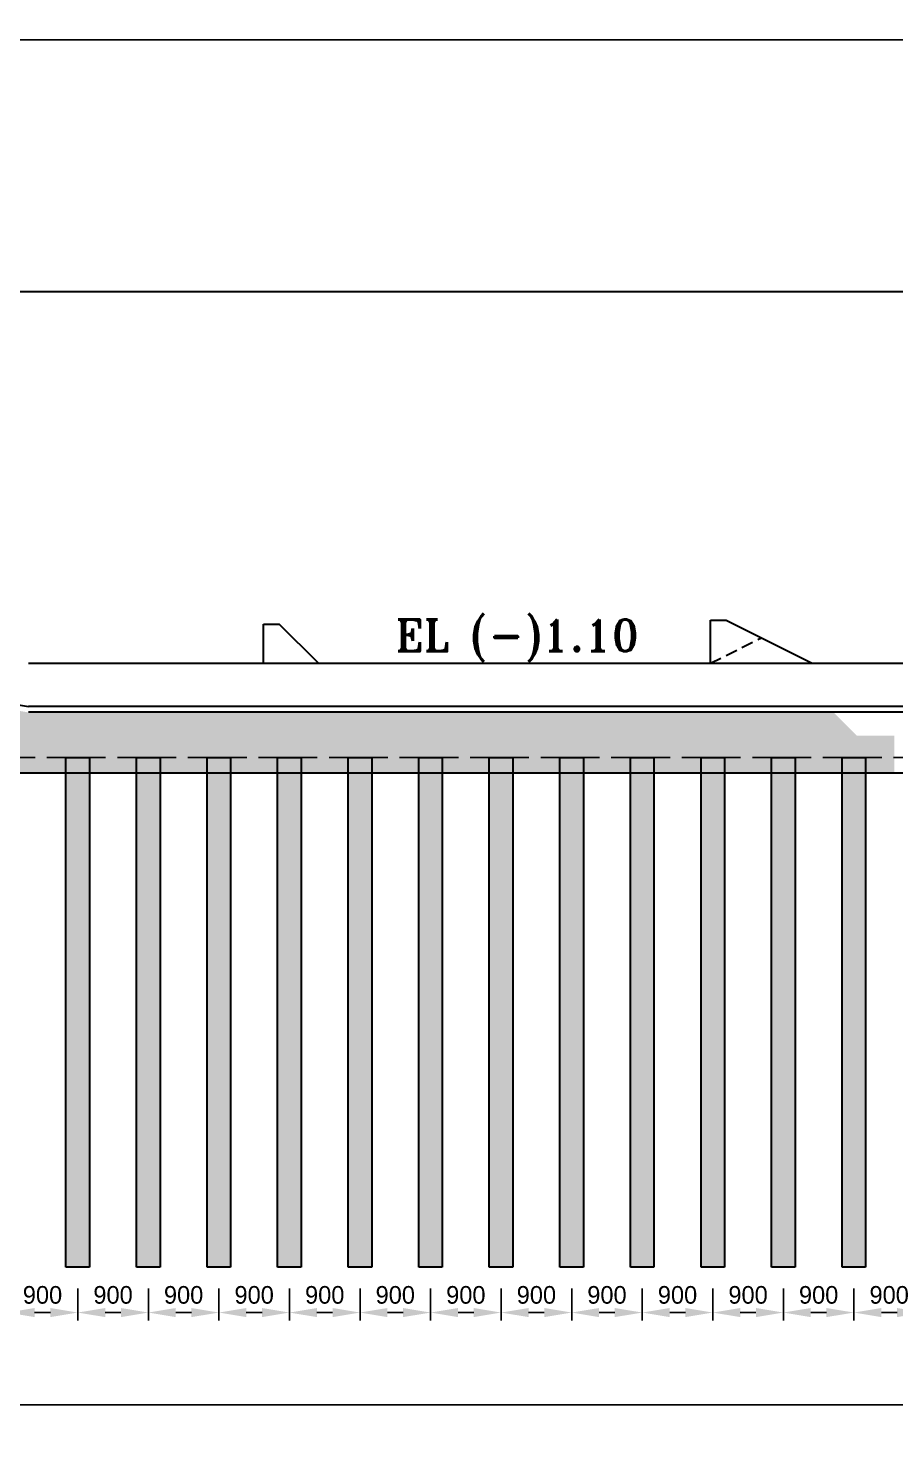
# Model space of a CAD drawing. Extents: x -1206532 to 786809, y -4288605 to 172932.
# Drawn here: x 477971 to 489021, y -4233488 to -4215402 of the extents above; entities that cross this region are included whole.
import ezdxf

# ---------------------------------------------------------------- set-up
doc = ezdxf.new("R2010")
doc.units = 0
doc.header["$LTSCALE"] = 300
doc.header["$MEASUREMENT"] = 0
doc.linetypes.add('DASHED', pattern=[0.75, 0.5, -0.25])
doc.layers.get('0').update_dxf_attribs({"linetype": 'CONTINUOUS'})
doc.layers.get('DEFPOINTS').update_dxf_attribs({"linetype": 'CONTINUOUS'})
doc.layers.add('LINE', color=7, linetype='CONTINUOUS')
doc.layers.add('Other line', color=7, linetype='CONTINUOUS', lineweight=15)
doc.layers.add('Text 20', color=7, linetype='CONTINUOUS', lineweight=15)
doc.styles.add('BIG', font='ROMANT.SHX')
doc.dimstyles.new('3', dxfattribs={"dimtxt": 225, "dimasz": 350, "dimexe": 100, "dimexo": 25, "dimgap": 9, "dimtad": 0, "dimdec": 0, "dimzin": 0, "dimdsep": 46, "dimtxsty": 'Standard', "dimcen": 0, "dimclrd": 5, "dimclre": 6, "dimclrt": 1, "dimadec": 0, "dimazin": 0, "dimtfac": 1, "dimtdec": 0, "dimtofl": 0, "dimtmove": 2, "dimatfit": 3, "dimfxl": 1, "dimtolj": 1, "dimtzin": 0, "dimarcsym": 0})
pattern_1 = [(37.5, (-184896.67, -1238010.54), (-4.724502, 144.5117827), [0, -114, 0, -127.5, 0, -121.875]), (7.5, (-184896.67, -1238010.54), (132.733253, 211.660955), [0, -61.5, 0, -102.75, 0, -39.375]), (327.5, (-184988.92, -1238010.54), (233.5606396, 0.424429), [0, -37.5, 0, -135, 0, -176.25]), (317.5, (-184988.92, -1238010.54), (225.459495, 65.825667), [0, -18.75, 0, -88.5, 0, -101.25])]
pattern_2 = [(37.5, (-183996.67, -1238010.54), (-4.724502, 144.5117827), [0, -114, 0, -127.5, 0, -121.875]), (7.5, (-183996.67, -1238010.54), (132.733253, 211.660955), [0, -61.5, 0, -102.75, 0, -39.375]), (327.5, (-184088.92, -1238010.54), (233.5606396, 0.424429), [0, -37.5, 0, -135, 0, -176.25]), (317.5, (-184088.92, -1238010.54), (225.459495, 65.825667), [0, -18.75, 0, -88.5, 0, -101.25])]
pattern_3 = [(37.5, (-183096.67, -1238010.54), (-4.724502, 144.5117827), [0, -114, 0, -127.5, 0, -121.875]), (7.5, (-183096.67, -1238010.54), (132.733253, 211.660955), [0, -61.5, 0, -102.75, 0, -39.375]), (327.5, (-183188.92, -1238010.54), (233.5606396, 0.424429), [0, -37.5, 0, -135, 0, -176.25]), (317.5, (-183188.92, -1238010.54), (225.459495, 65.825667), [0, -18.75, 0, -88.5, 0, -101.25])]
pattern_4 = [(37.5, (-182196.67, -1238010.54), (-4.724502, 144.5117827), [0, -114, 0, -127.5, 0, -121.875]), (7.5, (-182196.67, -1238010.54), (132.733253, 211.660955), [0, -61.5, 0, -102.75, 0, -39.375]), (327.5, (-182288.92, -1238010.54), (233.5606396, 0.424429), [0, -37.5, 0, -135, 0, -176.25]), (317.5, (-182288.92, -1238010.54), (225.459495, 65.825667), [0, -18.75, 0, -88.5, 0, -101.25])]
pattern_5 = [(37.5, (-181296.67, -1238010.54), (-4.724502, 144.5117827), [0, -114, 0, -127.5, 0, -121.875]), (7.5, (-181296.67, -1238010.54), (132.733253, 211.660955), [0, -61.5, 0, -102.75, 0, -39.375]), (327.5, (-181388.92, -1238010.54), (233.5606396, 0.424429), [0, -37.5, 0, -135, 0, -176.25]), (317.5, (-181388.92, -1238010.54), (225.459495, 65.825667), [0, -18.75, 0, -88.5, 0, -101.25])]
pattern_6 = [(37.5, (-178596.67, -1238010.54), (-4.724502, 144.5117827), [0, -114, 0, -127.5, 0, -121.875]), (7.5, (-178596.67, -1238010.54), (132.733253, 211.660955), [0, -61.5, 0, -102.75, 0, -39.375]), (327.5, (-178688.92, -1238010.54), (233.5606396, 0.424429), [0, -37.5, 0, -135, 0, -176.25]), (317.5, (-178688.92, -1238010.54), (225.459495, 65.825667), [0, -18.75, 0, -88.5, 0, -101.25])]
pattern_7 = [(37.5, (-177696.67, -1238010.54), (-4.724502, 144.5117827), [0, -114, 0, -127.5, 0, -121.875]), (7.5, (-177696.67, -1238010.54), (132.733253, 211.660955), [0, -61.5, 0, -102.75, 0, -39.375]), (327.5, (-177788.92, -1238010.54), (233.5606396, 0.424429), [0, -37.5, 0, -135, 0, -176.25]), (317.5, (-177788.92, -1238010.54), (225.459495, 65.825667), [0, -18.75, 0, -88.5, 0, -101.25])]
pattern_8 = [(37.5, (-176796.67, -1238010.54), (-4.724502, 144.5117827), [0, -114, 0, -127.5, 0, -121.875]), (7.5, (-176796.67, -1238010.54), (132.733253, 211.660955), [0, -61.5, 0, -102.75, 0, -39.375]), (327.5, (-176888.92, -1238010.54), (233.5606396, 0.424429), [0, -37.5, 0, -135, 0, -176.25]), (317.5, (-176888.92, -1238010.54), (225.459495, 65.825667), [0, -18.75, 0, -88.5, 0, -101.25])]
pattern_9 = [(37.5, (-175896.67, -1238010.54), (-4.724502, 144.5117827), [0, -114, 0, -127.5, 0, -121.875]), (7.5, (-175896.67, -1238010.54), (132.733253, 211.660955), [0, -61.5, 0, -102.75, 0, -39.375]), (327.5, (-175988.92, -1238010.54), (233.5606396, 0.424429), [0, -37.5, 0, -135, 0, -176.25]), (317.5, (-175988.92, -1238010.54), (225.459495, 65.825667), [0, -18.75, 0, -88.5, 0, -101.25])]
pattern_10 = [(37.5, (-174996.67, -1238010.54), (-4.724502, 144.5117827), [0, -114, 0, -127.5, 0, -121.875]), (7.5, (-174996.67, -1238010.54), (132.733253, 211.660955), [0, -61.5, 0, -102.75, 0, -39.375]), (327.5, (-175088.92, -1238010.54), (233.5606396, 0.424429), [0, -37.5, 0, -135, 0, -176.25]), (317.5, (-175088.92, -1238010.54), (225.459495, 65.825667), [0, -18.75, 0, -88.5, 0, -101.25])]
pattern_11 = [(37.5, (-180396.67, -1238010.54), (-4.724502, 144.5117827), [0, -114, 0, -127.5, 0, -121.875]), (7.5, (-180396.67, -1238010.54), (132.733253, 211.660955), [0, -61.5, 0, -102.75, 0, -39.375]), (327.5, (-180488.92, -1238010.54), (233.5606396, 0.424429), [0, -37.5, 0, -135, 0, -176.25]), (317.5, (-180488.92, -1238010.54), (225.459495, 65.825667), [0, -18.75, 0, -88.5, 0, -101.25])]
pattern_12 = [(37.5, (-147595.84, 279.79), (-9.449004, 289.023565), [0, -228, 0, -255, 0, -243.75]), (7.5, (-147595.84, 279.8), (265.466506, 423.32191), [0, -123, 0, -205.5, 0, -78.75]), (327.5, (-147780.34, 279.79), (467.12128, 0.848858), [0, -75, 0, -270, 0, -352.5]), (317.5, (-147780.34, 279.8), (450.91899, 131.651335), [0, -37.5, 0, -177, 0, -202.5])]

# ---------------------------------------------------------------- blocks, each defined once
blk = doc.blocks.new('*D510')
at = {"layer": 'DEFPOINTS', "color": 0, "lineweight": 30}
for p in [(500651, -4215549), (417919, -4218757), (500651, -4218757)]:
    blk.add_point(p, dxfattribs=at)
at = {"layer": 'LINE', "color": 6, "lineweight": -2}
for p, q in [((417919, -4218732), (417919, -4215449)), ((500651, -4218732), (500651, -4215449))]:
    blk.add_line(p, q, dxfattribs=at)
at = {"layer": 'LINE', "color": 5, "lineweight": -2}
for p, q in [((418269, -4215549), (458751, -4215549)), ((500301, -4215549), (459819, -4215549))]:
    blk.add_line(p, q, dxfattribs=at)
at = {"layer": 'LINE', "color": 5, "lineweight": 30}
for points in [[(418269, -4215491), (418269, -4215608), (417919, -4215549)], [(500301, -4215491), (500301, -4215608), (500651, -4215549)]]:
    blk.add_solid(points, dxfattribs=at)
at = {"layer": 'LINE', "color": 1, "lineweight": 30, "insert": (459285, -4215549), "char_height": 225, "attachment_point": 5}
blk.add_mtext('\\A1;82732', dxfattribs=at)
blk = doc.blocks.new('*D634')
at = {"layer": 'DEFPOINTS', "color": 0, "lineweight": 30}
for p in [(477701, -4231445), (478601, -4231445), (478601, -4231778)]:
    blk.add_point(p, dxfattribs=at)
at = {"layer": 'Other line', "color": 0, "linetype": 'ByBlock', "lineweight": -2}
for p, q in [((477701, -4231470), (477701, -4231878)), ((478601, -4231470), (478601, -4231878))]:
    blk.add_line(p, q, dxfattribs=at)
at = {"layer": 'Other line', "linetype": 'ByBlock', "lineweight": -2}
blk.add_line((478051, -4231778), (478251, -4231778), dxfattribs=at)
at = {"layer": 'Other line', "lineweight": 30}
for points in [[(478051, -4231720), (478051, -4231836), (477701, -4231778)], [(478251, -4231720), (478251, -4231836), (478601, -4231778)]]:
    blk.add_solid(points, dxfattribs=at)
at = {"layer": 'Other line', "color": 0, "lineweight": 30, "insert": (478151, -4231554), "char_height": 225, "attachment_point": 5}
blk.add_mtext('\\A1;900', dxfattribs=at)
blk = doc.blocks.new('*D635')
at = {"layer": 'DEFPOINTS', "color": 0, "lineweight": 30}
for p in [(478601, -4231445), (479501, -4231445), (479501, -4231778)]:
    blk.add_point(p, dxfattribs=at)
at = {"layer": 'Other line', "color": 0, "linetype": 'ByBlock', "lineweight": -2}
for p, q in [((478601, -4231470), (478601, -4231878)), ((479501, -4231470), (479501, -4231878))]:
    blk.add_line(p, q, dxfattribs=at)
at = {"layer": 'Other line', "linetype": 'ByBlock', "lineweight": -2}
blk.add_line((478951, -4231778), (479151, -4231778), dxfattribs=at)
at = {"layer": 'Other line', "lineweight": 30}
for points in [[(478951, -4231720), (478951, -4231836), (478601, -4231778)], [(479151, -4231720), (479151, -4231836), (479501, -4231778)]]:
    blk.add_solid(points, dxfattribs=at)
at = {"layer": 'Other line', "color": 0, "lineweight": 30, "insert": (479051, -4231554), "char_height": 225, "attachment_point": 5}
blk.add_mtext('\\A1;900', dxfattribs=at)
blk = doc.blocks.new('*D636')
at = {"layer": 'DEFPOINTS', "color": 0, "lineweight": 30}
for p in [(479501, -4231445), (480401, -4231445), (480401, -4231778)]:
    blk.add_point(p, dxfattribs=at)
at = {"layer": 'Other line', "color": 0, "linetype": 'ByBlock', "lineweight": -2}
for p, q in [((479501, -4231470), (479501, -4231878)), ((480401, -4231470), (480401, -4231878))]:
    blk.add_line(p, q, dxfattribs=at)
at = {"layer": 'Other line', "linetype": 'ByBlock', "lineweight": -2}
blk.add_line((479851, -4231778), (480051, -4231778), dxfattribs=at)
at = {"layer": 'Other line', "lineweight": 30}
for points in [[(479851, -4231720), (479851, -4231836), (479501, -4231778)], [(480051, -4231720), (480051, -4231836), (480401, -4231778)]]:
    blk.add_solid(points, dxfattribs=at)
at = {"layer": 'Other line', "color": 0, "lineweight": 30, "insert": (479951, -4231554), "char_height": 225, "attachment_point": 5}
blk.add_mtext('\\A1;900', dxfattribs=at)
blk = doc.blocks.new('*D637')
at = {"layer": 'DEFPOINTS', "color": 0, "lineweight": 30}
for p in [(480401, -4231445), (481301, -4231445), (481301, -4231778)]:
    blk.add_point(p, dxfattribs=at)
at = {"layer": 'Other line', "color": 0, "linetype": 'ByBlock', "lineweight": -2}
for p, q in [((480401, -4231470), (480401, -4231878)), ((481301, -4231470), (481301, -4231878))]:
    blk.add_line(p, q, dxfattribs=at)
at = {"layer": 'Other line', "linetype": 'ByBlock', "lineweight": -2}
blk.add_line((480751, -4231778), (480951, -4231778), dxfattribs=at)
at = {"layer": 'Other line', "lineweight": 30}
for points in [[(480751, -4231720), (480751, -4231836), (480401, -4231778)], [(480951, -4231720), (480951, -4231836), (481301, -4231778)]]:
    blk.add_solid(points, dxfattribs=at)
at = {"layer": 'Other line', "color": 0, "lineweight": 30, "insert": (480851, -4231554), "char_height": 225, "attachment_point": 5}
blk.add_mtext('\\A1;900', dxfattribs=at)
blk = doc.blocks.new('*D638')
at = {"layer": 'DEFPOINTS', "color": 0, "lineweight": 30}
for p in [(481301, -4231445), (482201, -4231445), (482201, -4231778)]:
    blk.add_point(p, dxfattribs=at)
at = {"layer": 'Other line', "color": 0, "linetype": 'ByBlock', "lineweight": -2}
for p, q in [((481301, -4231470), (481301, -4231878)), ((482201, -4231470), (482201, -4231878))]:
    blk.add_line(p, q, dxfattribs=at)
at = {"layer": 'Other line', "linetype": 'ByBlock', "lineweight": -2}
blk.add_line((481651, -4231778), (481851, -4231778), dxfattribs=at)
at = {"layer": 'Other line', "lineweight": 30}
for points in [[(481651, -4231720), (481651, -4231836), (481301, -4231778)], [(481851, -4231720), (481851, -4231836), (482201, -4231778)]]:
    blk.add_solid(points, dxfattribs=at)
at = {"layer": 'Other line', "color": 0, "lineweight": 30, "insert": (481751, -4231554), "char_height": 225, "attachment_point": 5}
blk.add_mtext('\\A1;900', dxfattribs=at)
blk = doc.blocks.new('*D639')
at = {"layer": 'DEFPOINTS', "color": 0, "lineweight": 30}
for p in [(482201, -4231445), (483101, -4231445), (483101, -4231778)]:
    blk.add_point(p, dxfattribs=at)
at = {"layer": 'Other line', "color": 0, "linetype": 'ByBlock', "lineweight": -2}
for p, q in [((482201, -4231470), (482201, -4231878)), ((483101, -4231470), (483101, -4231878))]:
    blk.add_line(p, q, dxfattribs=at)
at = {"layer": 'Other line', "linetype": 'ByBlock', "lineweight": -2}
blk.add_line((482551, -4231778), (482751, -4231778), dxfattribs=at)
at = {"layer": 'Other line', "lineweight": 30}
for points in [[(482551, -4231720), (482551, -4231836), (482201, -4231778)], [(482751, -4231720), (482751, -4231836), (483101, -4231778)]]:
    blk.add_solid(points, dxfattribs=at)
at = {"layer": 'Other line', "color": 0, "lineweight": 30, "insert": (482651, -4231554), "char_height": 225, "attachment_point": 5}
blk.add_mtext('\\A1;900', dxfattribs=at)
blk = doc.blocks.new('*D640')
at = {"layer": 'DEFPOINTS', "color": 0, "lineweight": 30}
for p in [(483101, -4231445), (484001, -4231445), (484001, -4231778)]:
    blk.add_point(p, dxfattribs=at)
at = {"layer": 'Other line', "color": 0, "linetype": 'ByBlock', "lineweight": -2}
for p, q in [((483101, -4231470), (483101, -4231878)), ((484001, -4231470), (484001, -4231878))]:
    blk.add_line(p, q, dxfattribs=at)
at = {"layer": 'Other line', "linetype": 'ByBlock', "lineweight": -2}
blk.add_line((483451, -4231778), (483651, -4231778), dxfattribs=at)
at = {"layer": 'Other line', "lineweight": 30}
for points in [[(483451, -4231720), (483451, -4231836), (483101, -4231778)], [(483651, -4231720), (483651, -4231836), (484001, -4231778)]]:
    blk.add_solid(points, dxfattribs=at)
at = {"layer": 'Other line', "color": 0, "lineweight": 30, "insert": (483551, -4231554), "char_height": 225, "attachment_point": 5}
blk.add_mtext('\\A1;900', dxfattribs=at)
blk = doc.blocks.new('*D641')
at = {"layer": 'DEFPOINTS', "color": 0, "lineweight": 30}
for p in [(484001, -4231445), (484901, -4231445), (484901, -4231778)]:
    blk.add_point(p, dxfattribs=at)
at = {"layer": 'Other line', "color": 0, "linetype": 'ByBlock', "lineweight": -2}
for p, q in [((484001, -4231470), (484001, -4231878)), ((484901, -4231470), (484901, -4231878))]:
    blk.add_line(p, q, dxfattribs=at)
at = {"layer": 'Other line', "linetype": 'ByBlock', "lineweight": -2}
blk.add_line((484351, -4231778), (484551, -4231778), dxfattribs=at)
at = {"layer": 'Other line', "lineweight": 30}
for points in [[(484351, -4231720), (484351, -4231836), (484001, -4231778)], [(484551, -4231720), (484551, -4231836), (484901, -4231778)]]:
    blk.add_solid(points, dxfattribs=at)
at = {"layer": 'Other line', "color": 0, "lineweight": 30, "insert": (484451, -4231554), "char_height": 225, "attachment_point": 5}
blk.add_mtext('\\A1;900', dxfattribs=at)
blk = doc.blocks.new('*D642')
at = {"layer": 'DEFPOINTS', "color": 0, "lineweight": 30}
for p in [(484901, -4231445), (485801, -4231445), (485801, -4231778)]:
    blk.add_point(p, dxfattribs=at)
at = {"layer": 'Other line', "color": 0, "linetype": 'ByBlock', "lineweight": -2}
for p, q in [((484901, -4231470), (484901, -4231878)), ((485801, -4231470), (485801, -4231878))]:
    blk.add_line(p, q, dxfattribs=at)
at = {"layer": 'Other line', "linetype": 'ByBlock', "lineweight": -2}
blk.add_line((485251, -4231778), (485451, -4231778), dxfattribs=at)
at = {"layer": 'Other line', "lineweight": 30}
for points in [[(485251, -4231720), (485251, -4231836), (484901, -4231778)], [(485451, -4231720), (485451, -4231836), (485801, -4231778)]]:
    blk.add_solid(points, dxfattribs=at)
at = {"layer": 'Other line', "color": 0, "lineweight": 30, "insert": (485351, -4231554), "char_height": 225, "attachment_point": 5}
blk.add_mtext('\\A1;900', dxfattribs=at)
blk = doc.blocks.new('*D643')
at = {"layer": 'DEFPOINTS', "color": 0, "lineweight": 30}
for p in [(485801, -4231445), (486701, -4231445), (486701, -4231778)]:
    blk.add_point(p, dxfattribs=at)
at = {"layer": 'Other line', "color": 0, "linetype": 'ByBlock', "lineweight": -2}
for p, q in [((485801, -4231470), (485801, -4231878)), ((486701, -4231470), (486701, -4231878))]:
    blk.add_line(p, q, dxfattribs=at)
at = {"layer": 'Other line', "linetype": 'ByBlock', "lineweight": -2}
blk.add_line((486151, -4231778), (486351, -4231778), dxfattribs=at)
at = {"layer": 'Other line', "lineweight": 30}
for points in [[(486151, -4231720), (486151, -4231836), (485801, -4231778)], [(486351, -4231720), (486351, -4231836), (486701, -4231778)]]:
    blk.add_solid(points, dxfattribs=at)
at = {"layer": 'Other line', "color": 0, "lineweight": 30, "insert": (486251, -4231554), "char_height": 225, "attachment_point": 5}
blk.add_mtext('\\A1;900', dxfattribs=at)
blk = doc.blocks.new('*D644')
at = {"layer": 'DEFPOINTS', "color": 0, "lineweight": 30}
for p in [(486701, -4231445), (487601, -4231445), (487601, -4231778)]:
    blk.add_point(p, dxfattribs=at)
at = {"layer": 'Other line', "color": 0, "linetype": 'ByBlock', "lineweight": -2}
for p, q in [((486701, -4231470), (486701, -4231878)), ((487601, -4231470), (487601, -4231878))]:
    blk.add_line(p, q, dxfattribs=at)
at = {"layer": 'Other line', "linetype": 'ByBlock', "lineweight": -2}
blk.add_line((487051, -4231778), (487251, -4231778), dxfattribs=at)
at = {"layer": 'Other line', "lineweight": 30}
for points in [[(487051, -4231720), (487051, -4231836), (486701, -4231778)], [(487251, -4231720), (487251, -4231836), (487601, -4231778)]]:
    blk.add_solid(points, dxfattribs=at)
at = {"layer": 'Other line', "color": 0, "lineweight": 30, "insert": (487151, -4231554), "char_height": 225, "attachment_point": 5}
blk.add_mtext('\\A1;900', dxfattribs=at)
blk = doc.blocks.new('*D645')
at = {"layer": 'DEFPOINTS', "color": 0, "lineweight": 30}
for p in [(487601, -4231445), (488501, -4231445), (488501, -4231778)]:
    blk.add_point(p, dxfattribs=at)
at = {"layer": 'Other line', "color": 0, "linetype": 'ByBlock', "lineweight": -2}
for p, q in [((487601, -4231470), (487601, -4231878)), ((488501, -4231470), (488501, -4231878))]:
    blk.add_line(p, q, dxfattribs=at)
at = {"layer": 'Other line', "linetype": 'ByBlock', "lineweight": -2}
blk.add_line((487951, -4231778), (488151, -4231778), dxfattribs=at)
at = {"layer": 'Other line', "lineweight": 30}
for points in [[(487951, -4231720), (487951, -4231836), (487601, -4231778)], [(488151, -4231720), (488151, -4231836), (488501, -4231778)]]:
    blk.add_solid(points, dxfattribs=at)
at = {"layer": 'Other line', "color": 0, "lineweight": 30, "insert": (488051, -4231554), "char_height": 225, "attachment_point": 5}
blk.add_mtext('\\A1;900', dxfattribs=at)
blk = doc.blocks.new('*D646')
at = {"layer": 'DEFPOINTS', "color": 0, "lineweight": 30}
for p in [(488501, -4231445), (489401, -4231445), (489401, -4231778)]:
    blk.add_point(p, dxfattribs=at)
at = {"layer": 'Other line', "color": 0, "linetype": 'ByBlock', "lineweight": -2}
for p, q in [((488501, -4231470), (488501, -4231878)), ((489401, -4231470), (489401, -4231878))]:
    blk.add_line(p, q, dxfattribs=at)
at = {"layer": 'Other line', "linetype": 'ByBlock', "lineweight": -2}
blk.add_line((488851, -4231778), (489051, -4231778), dxfattribs=at)
at = {"layer": 'Other line', "lineweight": 30}
for points in [[(488851, -4231720), (488851, -4231836), (488501, -4231778)], [(489051, -4231720), (489051, -4231836), (489401, -4231778)]]:
    blk.add_solid(points, dxfattribs=at)
at = {"layer": 'Other line', "color": 0, "lineweight": 30, "insert": (488951, -4231554), "char_height": 225, "attachment_point": 5}
blk.add_mtext('\\A1;900', dxfattribs=at)
blk = doc.blocks.new('*D625')
at = {"layer": 'DEFPOINTS', "color": 0, "lineweight": 30}
for p in [(453331, -4224423), (491241, -4224423), (491241, -4232953)]:
    blk.add_point(p, dxfattribs=at)
at = {"layer": 'Other line', "color": 0, "linetype": 'ByBlock', "lineweight": -2}
for p, q in [((453331, -4232253), (453331, -4233053)), ((491241, -4232253), (491241, -4233053))]:
    blk.add_line(p, q, dxfattribs=at)
at = {"layer": 'Other line', "linetype": 'ByBlock', "lineweight": -2}
for p, q in [((453681, -4232953), (471382, -4232953)), ((490891, -4232953), (473190, -4232953))]:
    blk.add_line(p, q, dxfattribs=at)
at = {"layer": 'Other line', "lineweight": 30}
for points in [[(453681, -4232895), (453681, -4233011), (453331, -4232953)], [(490891, -4232895), (490891, -4233011), (491241, -4232953)]]:
    blk.add_solid(points, dxfattribs=at)
at = {"layer": 'Other line', "color": 0, "lineweight": 30, "insert": (472286, -4232953), "char_height": 500, "attachment_point": 5}
blk.add_mtext('\\A1;{\\fTimes New Roman|b0|i0|c0|p18;37840}', dxfattribs=at)

msp = doc.modelspace()

# ---------------------------------------------------------------- hatches: boundary and pattern name
at = {"layer": 'Other line', "lineweight": 30}
h = msp.add_hatch(dxfattribs=at)
h.set_pattern_fill('AR-SAND', color=0, scale=150, style=0)
h.set_pattern_definition(pattern_12)
h.paths.add_polyline_path([(488239.559, -4224123.492), (477964.417, -4224123.492), (476464.417, -4223873.492), (475970.625, -4223873.492), (475970.625, -4223523.388), (475950.625, -4223523.388), (475950.625, -4223873.492), (466850.625, -4223873.492), (466850.625, -4223798.492), (466830.625, -4223798.492), (466830.625, -4223873.492), (466336.832, -4223873.492), (464836.832, -4224123.492), (454561.691, -4224123.492), (454261.691, -4224423.492), (453785.9, -4224423.492), (453785.9, -4224698.492), (489015.35, -4224698.492), (489015.35, -4224423.492), (488539.559, -4224423.492)])
h = msp.add_hatch(dxfattribs=at)
h.set_pattern_fill('AR-SAND', color=0, scale=150, style=0)
h.set_pattern_definition(pattern_12)
h.paths.add_polyline_path([(473050.625, -4224698.492), (472450.625, -4224698.492), (472450.625, -4224898.492), (473050.625, -4224898.492)])
h.paths.add_polyline_path([(473950.625, -4224698.492), (473350.625, -4224698.492), (473350.625, -4224898.492), (473950.625, -4224898.492)])
h.paths.add_polyline_path([(474850.625, -4224698.492), (474250.625, -4224698.492), (474250.625, -4224898.492), (474850.625, -4224898.492)])
h.paths.add_polyline_path([(475750.625, -4224698.492), (475150.625, -4224698.492), (475150.625, -4224898.492), (475750.625, -4224898.492)])
h.paths.add_polyline_path([(476650.625, -4224698.492), (476050.625, -4224698.492), (476050.625, -4224898.492), (476650.625, -4224898.492)])
h.paths.add_polyline_path([(477550.625, -4224698.492), (476950.625, -4224698.492), (476950.625, -4224898.492), (477550.625, -4224898.492)])
h.paths.add_polyline_path([(478450.625, -4224698.492), (477850.625, -4224698.492), (477850.625, -4224898.492), (478450.625, -4224898.492)])
h.paths.add_polyline_path([(479350.625, -4224698.492), (478750.625, -4224698.492), (478750.625, -4224898.492), (479350.625, -4224898.492)])
h.paths.add_polyline_path([(480250.625, -4224698.492), (479650.625, -4224698.492), (479650.625, -4224898.492), (480250.625, -4224898.492)])
h.paths.add_polyline_path([(481150.625, -4224698.492), (480550.625, -4224698.492), (480550.625, -4224898.492), (481150.625, -4224898.492)])
h.paths.add_polyline_path([(482050.625, -4224698.492), (481450.625, -4224698.492), (481450.625, -4224898.492), (482050.625, -4224898.492)])
h.paths.add_polyline_path([(482950.625, -4224698.492), (482350.625, -4224698.492), (482350.625, -4224898.492), (482950.625, -4224898.492)])
h.paths.add_polyline_path([(483850.625, -4224698.492), (483250.625, -4224698.492), (483250.625, -4224898.492), (483850.625, -4224898.492)])
h.paths.add_polyline_path([(484750.625, -4224698.492), (484150.625, -4224698.492), (484150.625, -4224898.492), (484750.625, -4224898.492)])
h.paths.add_polyline_path([(485650.625, -4224698.492), (485050.625, -4224698.492), (485050.625, -4224898.492), (485650.625, -4224898.492)])
h.paths.add_polyline_path([(486550.625, -4224698.492), (485950.625, -4224698.492), (485950.625, -4224898.492), (486550.625, -4224898.492)])
h.paths.add_polyline_path([(487450.625, -4224698.492), (486850.625, -4224698.492), (486850.625, -4224898.492), (487450.625, -4224898.492)])
h.paths.add_polyline_path([(488350.625, -4224698.492), (487750.625, -4224698.492), (487750.625, -4224898.492), (488350.625, -4224898.492)])
h.paths.add_polyline_path([(489015.35, -4224698.492), (488650.625, -4224698.492), (488650.625, -4224898.492), (489015.35, -4224898.492)])
h = msp.add_hatch(dxfattribs=at)
h.set_pattern_fill('AR-SAND', color=0, scale=75, style=0)
h.set_pattern_definition(pattern_1)
h.paths.add_polyline_path([(478450.625, -4231198.492), (478750.625, -4231198.492), (478750.625, -4224698.492), (478450.625, -4224698.492)])
h = msp.add_hatch(dxfattribs=at)
h.set_pattern_fill('AR-SAND', color=0, scale=75, style=0)
h.set_pattern_definition(pattern_1)
h.paths.add_polyline_path([(478450.625, -4231198.492), (478750.625, -4231198.492), (478750.625, -4224698.492), (478450.625, -4224698.492)])
h = msp.add_hatch(dxfattribs=at)
h.set_pattern_fill('AR-SAND', color=0, scale=75, style=0)
h.set_pattern_definition(pattern_2)
h.paths.add_polyline_path([(479350.625, -4231198.492), (479650.625, -4231198.492), (479650.625, -4224698.492), (479350.625, -4224698.492)])
h = msp.add_hatch(dxfattribs=at)
h.set_pattern_fill('AR-SAND', color=0, scale=75, style=0)
h.set_pattern_definition(pattern_2)
h.paths.add_polyline_path([(479350.625, -4231198.492), (479650.625, -4231198.492), (479650.625, -4224698.492), (479350.625, -4224698.492)])
h = msp.add_hatch(dxfattribs=at)
h.set_pattern_fill('AR-SAND', color=0, scale=75, style=0)
h.set_pattern_definition(pattern_3)
h.paths.add_polyline_path([(480250.625, -4231198.492), (480550.625, -4231198.492), (480550.625, -4224698.492), (480250.625, -4224698.492)])
h = msp.add_hatch(dxfattribs=at)
h.set_pattern_fill('AR-SAND', color=0, scale=75, style=0)
h.set_pattern_definition(pattern_3)
h.paths.add_polyline_path([(480250.625, -4231198.492), (480550.625, -4231198.492), (480550.625, -4224698.492), (480250.625, -4224698.492)])
h = msp.add_hatch(dxfattribs=at)
h.set_pattern_fill('AR-SAND', color=0, scale=75, style=0)
h.set_pattern_definition(pattern_4)
h.paths.add_polyline_path([(481150.625, -4231198.492), (481450.625, -4231198.492), (481450.625, -4224698.492), (481150.625, -4224698.492)])
h = msp.add_hatch(dxfattribs=at)
h.set_pattern_fill('AR-SAND', color=0, scale=75, style=0)
h.set_pattern_definition(pattern_4)
h.paths.add_polyline_path([(481150.625, -4231198.492), (481450.625, -4231198.492), (481450.625, -4224698.492), (481150.625, -4224698.492)])
h = msp.add_hatch(dxfattribs=at)
h.set_pattern_fill('AR-SAND', color=0, scale=75, style=0)
h.set_pattern_definition(pattern_5)
h.paths.add_polyline_path([(482050.625, -4231198.492), (482350.625, -4231198.492), (482350.625, -4224698.492), (482050.625, -4224698.492)])
h = msp.add_hatch(dxfattribs=at)
h.set_pattern_fill('AR-SAND', color=0, scale=75, style=0)
h.set_pattern_definition(pattern_5)
h.paths.add_polyline_path([(482050.625, -4231198.492), (482350.625, -4231198.492), (482350.625, -4224698.492), (482050.625, -4224698.492)])
h = msp.add_hatch(dxfattribs=at)
h.set_pattern_fill('AR-SAND', color=0, scale=75, style=0)
h.set_pattern_definition(pattern_11)
h.paths.add_polyline_path([(482950.625, -4231198.492), (483250.625, -4231198.492), (483250.625, -4224698.492), (482950.625, -4224698.492)])
h = msp.add_hatch(dxfattribs=at)
h.set_pattern_fill('AR-SAND', color=0, scale=75, style=0)
h.set_pattern_definition(pattern_11)
h.paths.add_polyline_path([(482950.625, -4231198.492), (483250.625, -4231198.492), (483250.625, -4224698.492), (482950.625, -4224698.492)])
h = msp.add_hatch(dxfattribs=at)
h.set_pattern_fill('AR-SAND', color=0, scale=75, style=0)
h.set_pattern_definition([(37.5, (-179496.67, -1238010.54), (-4.724502, 144.5117827), [0, -114, 0, -127.5, 0, -121.875]), (7.5, (-179496.67, -1238010.54), (132.733253, 211.660955), [0, -61.5, 0, -102.75, 0, -39.375]), (327.5, (-179588.92, -1238010.54), (233.5606396, 0.424429), [0, -37.5, 0, -135, 0, -176.25]), (317.5, (-179588.92, -1238010.54), (225.459495, 65.825667), [0, -18.75, 0, -88.5, 0, -101.25])])
h.paths.add_polyline_path([(483850.625, -4231198.492), (484150.625, -4231198.492), (484150.625, -4224698.492), (483850.625, -4224698.492)])
h = msp.add_hatch(dxfattribs=at)
h.set_pattern_fill('AR-SAND', color=0, scale=75, style=0)
h.set_pattern_definition(pattern_6)
h.paths.add_polyline_path([(484750.625, -4231198.492), (485050.625, -4231198.492), (485050.625, -4224698.492), (484750.625, -4224698.492)])
h = msp.add_hatch(dxfattribs=at)
h.set_pattern_fill('AR-SAND', color=0, scale=75, style=0)
h.set_pattern_definition(pattern_6)
h.paths.add_polyline_path([(484750.625, -4231198.492), (485050.625, -4231198.492), (485050.625, -4224698.492), (484750.625, -4224698.492)])
h = msp.add_hatch(dxfattribs=at)
h.set_pattern_fill('AR-SAND', color=0, scale=75, style=0)
h.set_pattern_definition(pattern_7)
h.paths.add_polyline_path([(485650.625, -4231198.492), (485950.625, -4231198.492), (485950.625, -4224698.492), (485650.625, -4224698.492)])
h = msp.add_hatch(dxfattribs=at)
h.set_pattern_fill('AR-SAND', color=0, scale=75, style=0)
h.set_pattern_definition(pattern_7)
h.paths.add_polyline_path([(485650.625, -4231198.492), (485950.625, -4231198.492), (485950.625, -4224698.492), (485650.625, -4224698.492)])
h = msp.add_hatch(dxfattribs=at)
h.set_pattern_fill('AR-SAND', color=0, scale=75, style=0)
h.set_pattern_definition(pattern_8)
h.paths.add_polyline_path([(486550.625, -4231198.492), (486850.625, -4231198.492), (486850.625, -4224698.492), (486550.625, -4224698.492)])
h = msp.add_hatch(dxfattribs=at)
h.set_pattern_fill('AR-SAND', color=0, scale=75, style=0)
h.set_pattern_definition(pattern_8)
h.paths.add_polyline_path([(486550.625, -4231198.492), (486850.625, -4231198.492), (486850.625, -4224698.492), (486550.625, -4224698.492)])
h = msp.add_hatch(dxfattribs=at)
h.set_pattern_fill('AR-SAND', color=0, scale=75, style=0)
h.set_pattern_definition(pattern_9)
h.paths.add_polyline_path([(487450.625, -4231198.492), (487750.625, -4231198.492), (487750.625, -4224698.492), (487450.625, -4224698.492)])
h = msp.add_hatch(dxfattribs=at)
h.set_pattern_fill('AR-SAND', color=0, scale=75, style=0)
h.set_pattern_definition(pattern_9)
h.paths.add_polyline_path([(487450.625, -4231198.492), (487750.625, -4231198.492), (487750.625, -4224698.492), (487450.625, -4224698.492)])
h = msp.add_hatch(dxfattribs=at)
h.set_pattern_fill('AR-SAND', color=0, scale=75, style=0)
h.set_pattern_definition(pattern_10)
h.paths.add_polyline_path([(488350.625, -4231198.492), (488650.625, -4231198.492), (488650.625, -4224698.492), (488350.625, -4224698.492)])
h = msp.add_hatch(dxfattribs=at)
h.set_pattern_fill('AR-SAND', color=0, scale=75, style=0)
h.set_pattern_definition(pattern_10)
h.paths.add_polyline_path([(488350.625, -4231198.492), (488650.625, -4231198.492), (488650.625, -4224698.492), (488350.625, -4224698.492)])

# ---------------------------------------------------------------- linework, layer by layer
at = {"linetype": 'ByBlock', "lineweight": 30}
msp.add_lwpolyline([(417918.972, -4277260.338), (417918.972, -4218757.224), (500650.648, -4218757.224), (500650.648, -4277260.338), (417918.972, -4277260.338)], close=True, dxfattribs=at)
at = {"layer": 'LINE', "linetype": 'DASHED', "ltscale": 2}
msp.add_line((492906.183, -4224698.492), (451714.909, -4224698.492), dxfattribs=at)
at = {"layer": 'Other line', "color": 0, "lineweight": 30}
for p, q in [((480970.625, -4223498.492), (480970.625, -4222998.492)), ((480970.625, -4222998.492), (481170.625, -4222998.492)), ((481670.625, -4223498.492), (481170.625, -4222998.492)), ((486670.625, -4223498.492), (486670.625, -4222948.492)), ((486670.625, -4222948.492), (486870.625, -4222948.492)), ((486870.625, -4222948.492), (487320.625, -4223173.492)), ((487320.625, -4223173.492), (487970.625, -4223498.492)), ((477970.625, -4223498.492), (491594.308, -4223498.492)), ((476470.625, -4223798.492), (477970.625, -4224048.492)), ((490041.172, -4224048.492), (477970.625, -4224048.492)), ((490010.106, -4224123.492), (477970.625, -4224123.492)), ((478450.625, -4224698.492), (478750.625, -4224698.492)), ((478450.625, -4231198.492), (478450.625, -4224698.492)), ((478450.625, -4224698.492), (478750.625, -4224698.492)), ((478450.625, -4231198.492), (478450.625, -4224698.492)), ((478750.625, -4224698.492), (478750.625, -4231198.492)), ((478750.625, -4224698.492), (478750.625, -4231198.492)), ((479350.625, -4224698.492), (479650.625, -4224698.492)), ((479350.625, -4231198.492), (479350.625, -4224698.492)), ((479350.625, -4224698.492), (479650.625, -4224698.492)), ((479350.625, -4231198.492), (479350.625, -4224698.492)), ((479650.625, -4224698.492), (479650.625, -4231198.492)), ((479650.625, -4224698.492), (479650.625, -4231198.492)), ((480250.625, -4224698.492), (480550.625, -4224698.492)), ((480250.625, -4231198.492), (480250.625, -4224698.492)), ((480250.625, -4224698.492), (480550.625, -4224698.492)), ((480250.625, -4231198.492), (480250.625, -4224698.492)), ((480550.625, -4224698.492), (480550.625, -4231198.492)), ((480550.625, -4224698.492), (480550.625, -4231198.492)), ((481150.625, -4224698.492), (481450.625, -4224698.492)), ((481150.625, -4231198.492), (481150.625, -4224698.492)), ((481150.625, -4224698.492), (481450.625, -4224698.492)), ((481150.625, -4231198.492), (481150.625, -4224698.492)), ((481450.625, -4224698.492), (481450.625, -4231198.492)), ((481450.625, -4224698.492), (481450.625, -4231198.492)), ((482050.625, -4224698.492), (482350.625, -4224698.492)), ((482050.625, -4231198.492), (482050.625, -4224698.492)), ((482050.625, -4224698.492), (482350.625, -4224698.492)), ((482050.625, -4231198.492), (482050.625, -4224698.492)), ((482350.625, -4224698.492), (482350.625, -4231198.492)), ((482350.625, -4224698.492), (482350.625, -4231198.492)), ((482950.625, -4224698.492), (483250.625, -4224698.492)), ((482950.625, -4231198.492), (482950.625, -4224698.492)), ((482950.625, -4224698.492), (483250.625, -4224698.492)), ((482950.625, -4231198.492), (482950.625, -4224698.492)), ((483250.625, -4224698.492), (483250.625, -4231198.492)), ((483250.625, -4224698.492), (483250.625, -4231198.492)), ((483850.625, -4224698.492), (484150.625, -4224698.492)), ((483850.625, -4231198.492), (483850.625, -4224698.492)), ((484150.625, -4224698.492), (484150.625, -4231198.492)), ((484750.625, -4224698.492), (485050.625, -4224698.492)), ((484750.625, -4231198.492), (484750.625, -4224698.492)), ((484750.625, -4224698.492), (485050.625, -4224698.492)), ((484750.625, -4231198.492), (484750.625, -4224698.492)), ((485050.625, -4224698.492), (485050.625, -4231198.492)), ((485050.625, -4224698.492), (485050.625, -4231198.492)), ((485650.625, -4224698.492), (485950.625, -4224698.492)), ((485650.625, -4231198.492), (485650.625, -4224698.492)), ((485650.625, -4224698.492), (485950.625, -4224698.492)), ((485650.625, -4231198.492), (485650.625, -4224698.492)), ((485950.625, -4224698.492), (485950.625, -4231198.492)), ((485950.625, -4224698.492), (485950.625, -4231198.492)), ((486550.625, -4224698.492), (486850.625, -4224698.492)), ((486550.625, -4231198.492), (486550.625, -4224698.492)), ((486550.625, -4224698.492), (486850.625, -4224698.492)), ((486550.625, -4231198.492), (486550.625, -4224698.492)), ((486850.625, -4224698.492), (486850.625, -4231198.492)), ((486850.625, -4224698.492), (486850.625, -4231198.492)), ((487450.625, -4224698.492), (487750.625, -4224698.492)), ((487450.625, -4231198.492), (487450.625, -4224698.492)), ((487450.625, -4224698.492), (487750.625, -4224698.492)), ((487450.625, -4231198.492), (487450.625, -4224698.492)), ((487750.625, -4224698.492), (487750.625, -4231198.492)), ((487750.625, -4224698.492), (487750.625, -4231198.492)), ((488350.625, -4224698.492), (488650.625, -4224698.492)), ((488350.625, -4231198.492), (488350.625, -4224698.492)), ((488350.625, -4224698.492), (488650.625, -4224698.492)), ((488350.625, -4231198.492), (488350.625, -4224698.492)), ((488650.625, -4224698.492), (488650.625, -4231198.492)), ((488650.625, -4224698.492), (488650.625, -4231198.492)), ((492706.183, -4224898.492), (451914.909, -4224898.492)), ((478750.625, -4231198.492), (478450.625, -4231198.492)), ((478750.625, -4231198.492), (478450.625, -4231198.492)), ((479650.625, -4231198.492), (479350.625, -4231198.492)), ((479650.625, -4231198.492), (479350.625, -4231198.492)), ((480550.625, -4231198.492), (480250.625, -4231198.492)), ((480550.625, -4231198.492), (480250.625, -4231198.492)), ((481450.625, -4231198.492), (481150.625, -4231198.492)), ((481450.625, -4231198.492), (481150.625, -4231198.492)), ((482350.625, -4231198.492), (482050.625, -4231198.492)), ((482350.625, -4231198.492), (482050.625, -4231198.492)), ((483250.625, -4231198.492), (482950.625, -4231198.492)), ((483250.625, -4231198.492), (482950.625, -4231198.492)), ((484150.625, -4231198.492), (483850.625, -4231198.492)), ((485050.625, -4231198.492), (484750.625, -4231198.492)), ((485050.625, -4231198.492), (484750.625, -4231198.492)), ((485950.625, -4231198.492), (485650.625, -4231198.492)), ((485950.625, -4231198.492), (485650.625, -4231198.492)), ((486850.625, -4231198.492), (486550.625, -4231198.492)), ((486850.625, -4231198.492), (486550.625, -4231198.492)), ((487750.625, -4231198.492), (487450.625, -4231198.492)), ((487750.625, -4231198.492), (487450.625, -4231198.492)), ((488650.625, -4231198.492), (488350.625, -4231198.492)), ((488650.625, -4231198.492), (488350.625, -4231198.492))]:
    msp.add_line(p, q, dxfattribs=at)
at = {"layer": 'Other line', "color": 0, "linetype": 'DASHED', "lineweight": 30}
msp.add_line((486670.625, -4223498.492), (487320.625, -4223173.492), dxfattribs=at)

# ---------------------------------------------------------------- texts
at = {"layer": 'Text 20', "style": 'BIG'}
msp.add_text('EL (-)1.10', height=405, dxfattribs=at).set_placement((482650.946, -4223345.928))

# ---------------------------------------------------------------- dimensions: what is measured, and where the dimension line sits
at = {"layer": 'LINE', "lineweight": 30}
dim = msp.add_linear_dim(base=(500650.648, -4215549.458), p1=(417918.972, -4218757.224), p2=(500650.648, -4218757.224), dimstyle='3', override={"dimfxl": 0.12}, dxfattribs=at)
dim.commit()
dim.dimension.update_dxf_attribs({"geometry": '*D510', "text_midpoint": (459284.81, -4215549.458)})
at = {"layer": 'Other line', "color": 0, "lineweight": 30}
dim = msp.add_linear_dim(base=(491241.172, -4232953.153), p1=(453330.625, -4224423.492), p2=(491241.172, -4224423.492), text='{\\fTimes New Roman|b0|i0|c0|p18;37840}', dimstyle='3', override={"dimtxt": 500, "dimclrd": 256, "dimclre": 0, "dimclrt": 0, "dimfxl": 700, "dimfxlon": 1}, dxfattribs=at)
dim.commit()
dim.dimension.update_dxf_attribs({"geometry": '*D625', "text_midpoint": (472285.898, -4232953.153)})
for base, p1, p2, picture, middle in [((478600.625, -4231777.971), (477700.625, -4231445.43), (478600.625, -4231445.43), '*D634', (478150.625, -4231554.494)), ((479500.625, -4231777.971), (478600.625, -4231445.43), (479500.625, -4231445.43), '*D635', (479050.625, -4231554.494)), ((480400.625, -4231777.971), (479500.625, -4231445.43), (480400.625, -4231445.43), '*D636', (479950.625, -4231554.494)), ((481300.625, -4231777.971), (480400.625, -4231445.43), (481300.625, -4231445.43), '*D637', (480850.625, -4231554.494)), ((482200.625, -4231777.971), (481300.625, -4231445.43), (482200.625, -4231445.43), '*D638', (481750.625, -4231554.494)), ((483100.625, -4231777.971), (482200.625, -4231445.43), (483100.625, -4231445.43), '*D639', (482650.625, -4231554.494)), ((484000.625, -4231777.971), (483100.625, -4231445.43), (484000.625, -4231445.43), '*D640', (483550.625, -4231554.494)), ((484900.625, -4231777.971), (484000.625, -4231445.43), (484900.625, -4231445.43), '*D641', (484450.625, -4231554.494)), ((485800.625, -4231777.971), (484900.625, -4231445.43), (485800.625, -4231445.43), '*D642', (485350.625, -4231554.494)), ((486700.625, -4231777.971), (485800.625, -4231445.43), (486700.625, -4231445.43), '*D643', (486250.625, -4231554.494)), ((487600.625, -4231777.971), (486700.625, -4231445.43), (487600.625, -4231445.43), '*D644', (487150.625, -4231554.494)), ((488500.625, -4231777.971), (487600.625, -4231445.43), (488500.625, -4231445.43), '*D645', (488050.625, -4231554.494)), ((489400.625, -4231777.971), (488500.625, -4231445.43), (489400.625, -4231445.43), '*D646', (488950.625, -4231554.494))]:
    dim = msp.add_linear_dim(base=base, p1=p1, p2=p2, dimstyle='3', override={"dimclrd": 256, "dimclre": 0, "dimclrt": 0, "dimfxl": 700, "dimfxlon": 1}, dxfattribs=at)
    dim.commit()
    dim.dimension.update_dxf_attribs({"geometry": picture, "text_midpoint": middle, "dimtype": 160})

doc.saveas('drawing.dxf')
